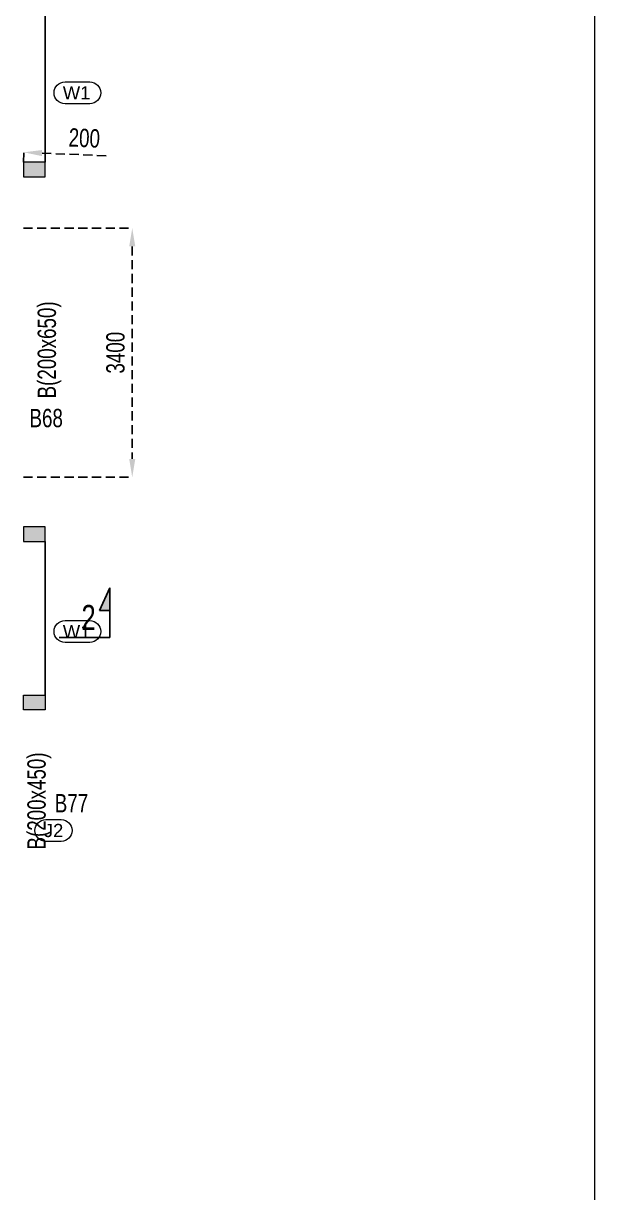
# Model space of a CAD drawing. Header units: millimetres. Extents: x -446555 to 37711, y -241 to 280163.
# Drawn here: x 29910 to 37711, y 15713 to 31666 of the extents above; entities that cross this region are included whole.
import ezdxf
from ezdxf.enums import TextEntityAlignment as Align

# ---------------------------------------------------------------- set-up
doc = ezdxf.new("R2010")
doc.units = ezdxf.units.MM
doc.linetypes.add('ACAD_ISO10W100', pattern=[18, 12, -3, 0, -3])
doc.linetypes.add('HIDDEN', pattern=[0.375, 0.25, -0.125])
for name, color, linetype in [('$1$S-Non-Strl-RCW Hatch', 7, 'Continuous'), ('HATCH', 8, 'Continuous'), ('S-BEAM', 4, 'HIDDEN'), ('S-BEAM 1', 6, 'Continuous'), ('SEC LINE', 1, 'Continuous')]:
    doc.layers.add(name, color=color, linetype=linetype)
for name, color, linetype, lineweight in [('A-OPNG-DOOR-TAGS', 8, 'Continuous', 15), ('A-WALL', 1, 'Continuous', 25), ("S-BEAM NO'S", 2, 'Continuous', 20), ('S-GENERAL', 252, 'Continuous', 20), ('S-WALL', 100, 'Continuous', 20)]:
    doc.layers.add(name, color=color, linetype=linetype, lineweight=lineweight)
doc.styles.add('Dim.s & Anno.(Misc.)', font='ARIALN.TTF')
doc.styles.add('SOBHA', font='swisscl.ttf')
doc.styles.add('SOBHA SMALL', font='arial.ttf', dxfattribs={"height": 100})
doc.dimstyles.new('S-100-2', dxfattribs={"dimscale": 100, "dimtxt": 2.5, "dimasz": 2.5, "dimexe": 0, "dimexo": 0, "dimgap": 1, "dimtad": 1, "dimdec": 0, "dimzin": 0, "dimdsep": 46, "dimtxsty": 'SOBHA', "dimcen": 0.0895, "dimclrd": 8, "dimclre": 8, "dimclrt": 2, "dimadec": 0, "dimazin": 0, "dimtfac": 1, "dimtdec": 0, "dimtofl": 0, "dimtmove": 0, "dimatfit": 3, "dimfxl": 0.18, "dimtolj": 1, "dimtzin": 0, "dimlwd": -1, "dimlwe": -1, "dimarcsym": 1})

# ---------------------------------------------------------------- blocks, each defined once
blk = doc.blocks.new('W02-TYP FRAM')
at = {"layer": '$1$S-Non-Strl-RCW Hatch', "linetype": 'Continuous', "ltscale": 500, "transparency": 33554687}
h = blk.add_hatch(dxfattribs=at)
h.set_pattern_fill('HONEY', color=25, scale=400)
h.set_pattern_definition([(0, (-733732.885, -65649.73), (75, 43.3012702), [50, -100]), (120, (-733732.885, -65649.73), (-75, 43.3012702), [50, -100]), (60, (-733732.885, -65649.73), (2e-14, 86.6025404), [-100, 50])])
h.paths.add_polyline_path([(476465, -247890), (476965, -247890), (476965, -247390), (476465, -247390)])
h.paths.add_polyline_path([(476465, -248290), (476765, -248290), (476765, -247890), (476465, -247890)])
h.paths.add_polyline_path([(476465, -250590), (476765, -250590), (476765, -250390), (476465, -250390)])
h.paths.add_polyline_path([(476465, -255565), (476765, -255565), (476765, -255365), (476465, -255365)])
h.paths.add_polyline_path([(476465, -257665), (476765, -257665), (476765, -257865), (476465, -257865)])
at = {"layer": 'S-BEAM 1', "color": 1, "ltscale": 500}
for p, q in [((476765, -248290), (476765, -250390, 0)), ((476765, -255565), (476765, -257665))]:
    blk.add_line(p, q, dxfattribs=at)
at = {"layer": 'S-WALL', "ltscale": 500, "elevation": 0}
blk.add_lwpolyline([(476465, -250590), (476765, -250590), (476765, -250390), (476465, -250390)], close=True, dxfattribs=at)
at = {"layer": 'S-WALL', "ltscale": 500}
for points in [[(476465, -255565), (476765, -255565), (476765, -255365), (476465, -255365)], [(476465, -257665), (476765, -257665), (476765, -257865), (476465, -257865)]]:
    blk.add_lwpolyline(points, close=True, dxfattribs=at)
blk = doc.blocks.new('SEC')
at = {"layer": 'HATCH'}
h = blk.add_hatch(color=9, dxfattribs=at)
h.dxf.hatch_style = 1
h.paths.add_polyline_path([(543392.1, -306590.6), (543392.1, -306678.6), (543582.1, -306678.6)])
at = {"layer": 'SEC LINE', "color": 6, "linetype": 'ACAD_ISO10W100', "ltscale": 1000}
for p, q in [((543168, -306254.8), (543168, -306678.6)), ((543582.1, -306678.6), (543392.1, -306590.6)), ((543392.1, -306590.6), (543392.1, -306678.6)), ((543168, -306678.6), (543582.1, -306678.6))]:
    blk.add_line(p, q, dxfattribs=at)
blk = doc.blocks.new('A$Ce305a5af')
at = {"layer": 'A-OPNG-DOOR-TAGS', "elevation": 0}
for points in [[(11326, 1590), (10988, 1590, -1), (10988, 1890), (11326, 1890, -1)], [(11326, -5760), (10988, -5760, -1), (10988, -5460), (11326, -5460, -1)]]:
    blk.add_lwpolyline(points, format="xyb", close=True, dxfattribs=at)
at = {"layer": 'A-OPNG-DOOR-TAGS'}
blk.add_lwpolyline([(10935, -8475), (10727, -8475, -1), (10727, -8175), (10935, -8175, -1)], format="xyb", close=True, dxfattribs=at)
at = {"layer": 'A-OPNG-DOOR-TAGS', "style": 'SOBHA SMALL'}
for s, p in [('W1', (11146, 1740, 0)), ('W1', (11146, -5610, 0)), ('J2', (10832, -8325))]:
    blk.add_text(s, height=180, dxfattribs=at).set_placement(p, align=Align.MIDDLE_CENTER)
blk = doc.blocks.new('*D195')
at = {"layer": 'Defpoints', "color": 0, "linetype": 'Continuous', "ltscale": 500, "transparency": 16777216}
for p in [(29910, 28873), (29910, 25473), (31397, 25473)]:
    blk.add_point(p, dxfattribs=at)
at = {"layer": 'S-BEAM', "color": 8, "ltscale": 500, "transparency": 16777216}
for p, q in [((29910, 28873), (31397, 28873)), ((31397, 28623), (31397, 25723)), ((29910, 25473), (31397, 25473))]:
    blk.add_line(p, q, dxfattribs=at)
at = {"layer": 'S-BEAM', "color": 8, "linetype": 'Continuous', "ltscale": 500, "transparency": 16777216}
for points in [[(31356, 28623), (31439, 28623), (31397, 28873)], [(31356, 25723), (31439, 25723), (31397, 25473)]]:
    blk.add_solid(points, dxfattribs=at)
at = {"layer": 'S-BEAM', "color": 2, "linetype": 'Continuous', "ltscale": 500, "transparency": 16777216, "insert": (31169, 27173), "char_height": 250, "attachment_point": 5, "rotation": 90, "style": 'SOBHA'}
blk.add_mtext('\\A1;3400', dxfattribs=at)
blk = doc.blocks.new('*D161')
at = {"layer": 'Defpoints', "color": 0, "linetype": 'Continuous', "ltscale": 500, "transparency": 16777216}
for p in [(29916, 29907), (29710, 29781), (29910, 29773, 0)]:
    blk.add_point(p, dxfattribs=at)
at = {"layer": 'S-BEAM', "color": 8, "ltscale": 500, "transparency": 16777216}
for p, q in [((29466, 29925), (29216, 29935)), ((29710, 29781), (29716, 29915)), ((29910, 29773), (29916, 29907)), ((30166, 29896), (31052, 29860))]:
    blk.add_line(p, q, dxfattribs=at)
at = {"layer": 'S-BEAM', "color": 8, "linetype": 'Continuous', "ltscale": 500, "transparency": 16777216}
for points in [[(29468, 29967), (29464, 29883), (29716, 29915)], [(30167, 29938), (30164, 29855), (29916, 29907)]]:
    blk.add_solid(points, dxfattribs=at)
at = {"layer": 'S-BEAM', "color": 2, "linetype": 'Continuous', "ltscale": 500, "transparency": 16777216, "insert": (30743, 30101), "char_height": 250, "attachment_point": 5, "rotation": 357.6612, "style": 'SOBHA'}
blk.add_mtext('\\A1;200', dxfattribs=at)

msp = doc.modelspace()

# ---------------------------------------------------------------- linework, layer by layer
at = {"layer": 'S-GENERAL', "color": 252, "ltscale": 7.5}
msp.add_lwpolyline([(1758.5, 50607.1), (37711.3, 50607.1), (37711.3, -240.5), (1758.5, -240.5)], close=True, dxfattribs=at)

# ---------------------------------------------------------------- block references
at = {"layer": 'A-WALL'}
msp.add_blockref('A$Ce305a5af', (19491.3, 28978.8), dxfattribs=at)
at = {"layer": 'S-BEAM'}
msp.add_blockref('W02-TYP FRAM', (-446554.9, 280163.2), dxfattribs=at)
at = {"layer": 'SEC LINE', "xscale": 1.637159511553037, "yscale": 1.637159511553037, "zscale": 1.637159511553037, "rotation": 90.0000000000172}
msp.add_blockref('SEC', (-470988.5, -865965.2, 0), dxfattribs=at)

# ---------------------------------------------------------------- texts
at = {"layer": "S-BEAM NO'S", "color": 3, "linetype": 'Continuous', "style": 'SOBHA'}
for s, p in [('B68', (29994.2, 26156.2, 0)), ('B77', (30339.2, 20900.7, 0))]:
    msp.add_text(s, height=250, dxfattribs=at).set_placement(p)
at = {"layer": "S-BEAM NO'S", "color": 2, "char_height": 250, "width": 3976.363, "attachment_point": 3, "rotation": 90, "style": 'Dim.s & Anno.(Misc.)'}
for s, insert in [('{\\fSwis721 LtCn BT|b0|i0|c0|p34;B(200x650)}', (30105.6, 27873.4, 0)), ('{\\fSwis721 LtCn BT|b0|i0|c0|p34;B(200x450)}', (29964.9, 21718.7))]:
    msp.add_mtext(s, dxfattribs=dict(at, insert=insert))
at = {"layer": "S-BEAM NO'S", "color": 2, "insert": (30703.4, 23731.3), "char_height": 341.797, "width": 561.718, "attachment_point": 1, "style": 'Dim.s & Anno.(Misc.)'}
msp.add_mtext('{\\fSwis721 LtCn BT|b0|i0|c0|p34;2}', dxfattribs=at)

# ---------------------------------------------------------------- dimensions: what is measured, and where the dimension line sits
at = {"layer": 'S-BEAM', "color": 6, "linetype": 'Continuous', "ltscale": 500}
for p1, p2, distance, picture, middle in [((29710.4, 29781), (29910.4, 29772.8, 0), 133.9, '*D161', (30742.8, 30101.1)), ((29910.4, 28872.8), (29910.4, 25472.8), 1487, '*D195', (31169.2, 27172.8))]:
    dim = msp.add_aligned_dim(p1=p1, p2=p2, distance=distance, dimstyle='S-100-2', dxfattribs=at)
    dim.commit()
    dim.dimension.update_dxf_attribs({"geometry": picture, "text_midpoint": middle})

doc.saveas('drawing.dxf')
